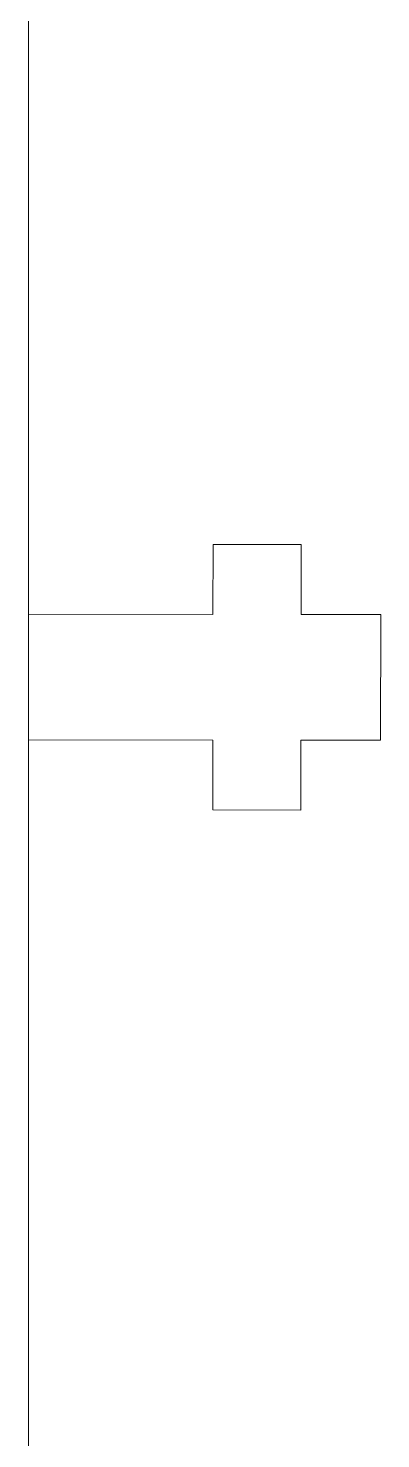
# Model space of a CAD drawing. Header units: inches. Extents: x 5.7 to 64.6, y 3.3 to 60.7.
# Drawn here: x 42.491 to 42.743, y 32.636 to 33.646 of the extents above; entities that cross this region are included whole.
import ezdxf

# ---------------------------------------------------------------- set-up
doc = ezdxf.new("R2010")
doc.units = ezdxf.units.IN
doc.header["$MEASUREMENT"] = 0
doc.layers.add('LASER MAGENTA', color=6, linetype='Continuous', lineweight=0, true_color=0xff00ff)

msp = doc.modelspace()

# ---------------------------------------------------------------- linework, layer by layer
at = {"layer": 'LASER MAGENTA'}
for p, q in [((42.49118, 33.99109), (42.49118, 32.37109)), ((42.49118, 33.22609), (42.49118, 33.13609))]:
    msp.add_line(p, q, dxfattribs=at)
at = {"layer": 'LASER MAGENTA', "linetype": 'Continuous'}
for p, q in [((42.62323, 33.27596), (42.62318, 33.22596)), ((42.68623, 33.2759), (42.62323, 33.27596)), ((42.68618, 33.2259), (42.68623, 33.2759)), ((42.62318, 33.22596), (42.49118, 33.22609)), ((42.74318, 33.22584), (42.68618, 33.2259)), ((42.74309, 33.13584), (42.74318, 33.22584)), ((42.49109, 33.13609), (42.62309, 33.13596)), ((42.62309, 33.13596), (42.62304, 33.08596)), ((42.68604, 33.0859), (42.68609, 33.1359)), ((42.68609, 33.1359), (42.74309, 33.13584)), ((42.62304, 33.08596), (42.68604, 33.0859))]:
    msp.add_line(p, q, dxfattribs=at)

doc.saveas('drawing.dxf')
